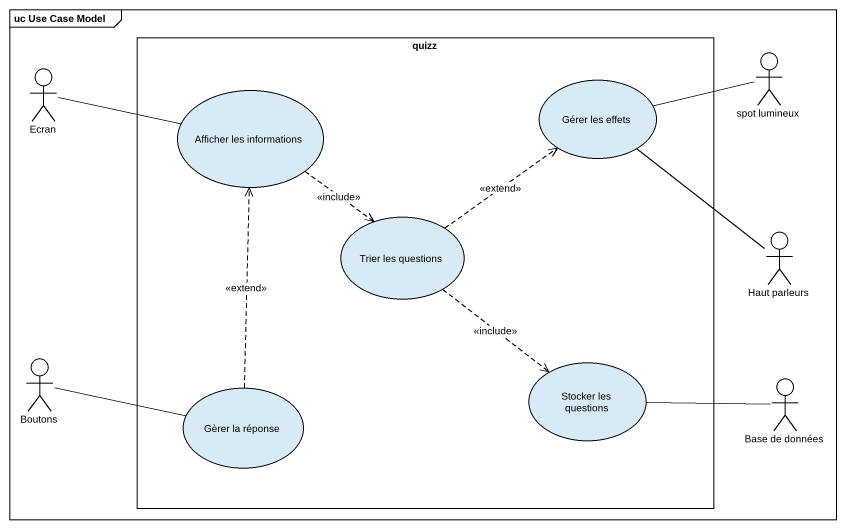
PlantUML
@startuml
mainframe uc Use Case Model
rectangle quizz {
  usecase "Afficher les informations" as Afficher_les_informations
  usecase "Gérer les effets" as Gérer_les_effets
  usecase "Trier les questions" as Trier_les_questions
  usecase "Gèrer la réponse" as Gèrer_la_réponse
  usecase "Stocker les questions" as Stocker_les_questions
}
actor "spot lumineux" as spot_lumineux
actor Ecran
actor "Haut parleurs" as Haut_parleurs
actor Boutons
actor "Base de données" as Base_de_données
spot_lumineux -left- Gérer_les_effets
Ecran -right- Afficher_les_informations
Afficher_les_informations ..> Trier_les_questions : <<include>>
Trier_les_questions .up.> Gérer_les_effets : <<extend>>
Trier_les_questions ..> Stocker_les_questions : <<include>>
Haut_parleurs -up- Gérer_les_effets
Boutons -right- Gèrer_la_réponse
Gèrer_la_réponse .up.> Afficher_les_informations : <<extend>>
Base_de_données -left- Stocker_les_questions
@enduml
